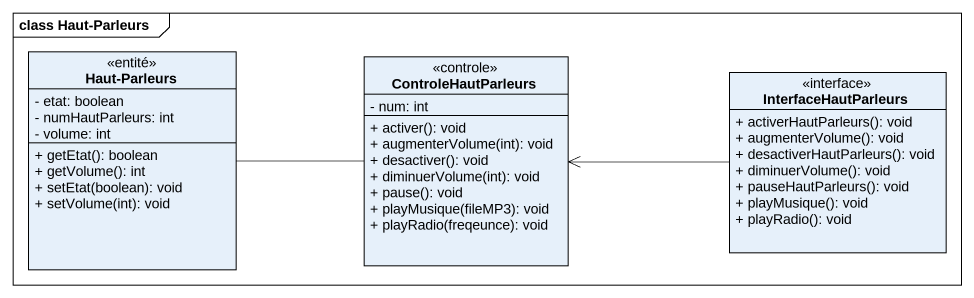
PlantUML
@startuml
mainframe class Haut-Parleurs
hide circle
hide empty members
skinparam classAttributeIconSize 0
class "Haut-Parleurs" as Haut_Parleurs <<entité>> {
  - etat: boolean
  - numHautParleurs: int
  - volume: int
  + getEtat(): boolean
  + getVolume(): int
  + setEtat(boolean): void
  + setVolume(int): void
}
class ControleHautParleurs <<controle>> {
  - num: int
  + activer(): void
  + augmenterVolume(int): void
  + desactiver(): void
  + diminuerVolume(int): void
  + pause(): void
  + playMusique(fileMP3): void
  + playRadio(freqeunce): void
}
class InterfaceHautParleurs <<interface>> {
  + activerHautParleurs(): void
  + augmenterVolume(): void
  + desactiverHautParleurs(): void
  + diminuerVolume(): void
  + pauseHautParleurs(): void
  + playMusique(): void
  + playRadio(): void
}
ControleHautParleurs -left- Haut_Parleurs
InterfaceHautParleurs -left-> ControleHautParleurs
@enduml
